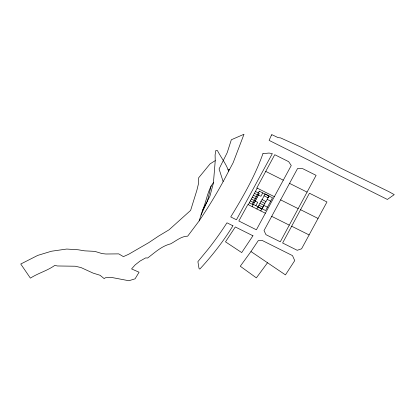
<?xml version="1.0" encoding="UTF-8"?>
<svg xmlns="http://www.w3.org/2000/svg" width="415" height="415" viewBox="0 0 415 415"><rect width="100%" height="100%" fill="white"/><g stroke="black" fill="none" stroke-linecap="round" stroke-linejoin="round"><path stroke-width="0.62" d="M215.245 160.626L213.414 183.067L209.959 196.046L202.494 210.504L199.153 220.879L187.699 236.151C181.36 236.208 176.048 240.923 170.669 243.838C161.554 246.085 154.925 252.517 147.657 258.006L145.639 257.902L140.005 261.082L135.145 264.905L131.576 268.925L139.061 272.219L135.098 278.807L128.904 280.737L111.303 277.396L105.306 277.775L104.201 278.636L100.067 275.285L93.038 273.086L81.05 267.576L75.24 266.223L57.389 265.974L54.811 265.393C47.201 270.824 38.154 273.112 30.404 278.133L20.75 264.023L37.765 255.386L51.476 251.225L66.691 249.052L78.248 249.783L84.613 250.842L94.843 251.371L102.054 253.591L105.887 254.006L118.742 253.876L123.405 256.631L128.666 254.271L148.736 242.661L158.727 235.995L169.055 229.801L190.62 210.405L196.881 190.262L198.588 183.269L198.624 177.833L210.073 163.894L215.245 160.626L215.089 154.966L215.852 150.422L217.408 150.531C221.003 157.518 226.056 163.697 228.655 171.162C219.888 188.348 209.964 204.896 199.153 220.879M211.111 185.879L207.516 200.782L201.021 215.084M202.494 210.504C206.525 201.358 207.365 190.672 213.429 182.59M228.655 171.162L233.126 162.742L243.999 134.263L231.342 139.756L227.187 152.694L219.073 168.972L223.109 181.49M274.341 196.684L256.823 187.928L274.74 154.696L288.684 161.668L291.252 165.512L256.382 229.806L238.817 220.977L247.89 204.491L265.367 213.227M248.284 204.688L257.212 188.12M252.185 206.639L259.313 193.421L255.412 191.471M255.879 205.679L257.694 202.318L254.182 200.564M262.768 192.913L260.952 196.274L257.445 194.521M256.864 208.978L261.958 199.537L266.02 201.571L269.008 196.03M262.119 199.62L264.158 195.844M260.765 210.929L265.854 201.488M267.893 197.711L268.91 195.823L265.009 193.872L263.992 195.761L268.059 197.794M262.119 208.802L263.935 205.435L267.442 207.189M289.281 225.132L280.281 241.821L265.968 234.672L264.013 230.579L297.576 168.5L302.701 168.666L316.1 175.353L289.281 225.132L271.711 216.345M309.108 234.937L326.963 201.981L309.445 193.224L282.62 242.993L297.202 250.292L301.581 248.818L309.108 234.937L291.667 226.211M250.961 251.537L258.28 240.591L261.995 240.358L292.492 255.604L294.738 260.594L285.447 274.891L250.961 251.537L240.275 266.233L256.371 277.868L267.514 262.747M227.892 169.828L229.402 169.756M289.54 183.357L307.064 192.119M300.564 209.694L318.04 218.44M280.623 199.864L298.162 208.636M267.193 199.397L270.699 201.151M254.395 193.359L258.296 195.309M253.373 195.247L257.274 197.198M252.356 197.135L256.257 199.086M260.936 201.425L264.837 203.376M251.34 199.024L255.241 200.974M259.92 203.314L263.821 205.264M250.318 200.912L254.219 202.862M258.903 205.202L262.804 207.152M249.301 202.8L253.202 204.751M257.881 207.09L261.782 209.041M265.745 171.395L283.289 180.177M271.239 135.617L269.102 140.384L387.366 199.449L394.25 194.63L388.762 191.595L340.777 168.168L301.186 147.258L280.597 137.899L278.05 137.619L271.623 134.538L271.239 135.617M262.944 153.643C254.992 176.043 243.097 196.715 230.74 216.921L236.441 219.789L272.339 153.607L269.013 153.047L262.944 153.643M259.256 191.159L252.372 203.926L265.626 210.555L272.515 197.784L259.256 191.159M252.948 235.772L241.706 252.579L225.501 241.846L235.315 226.964L252.948 235.772M232.934 225.781C223.426 241.328 212.127 255.707 199.802 269.112L199.018 268.464L197.903 261.632L208.527 248.715A346.971 334.988 -3.7 0 0 223.929 227.441L226.979 222.808L232.934 225.781"/></g></svg>
